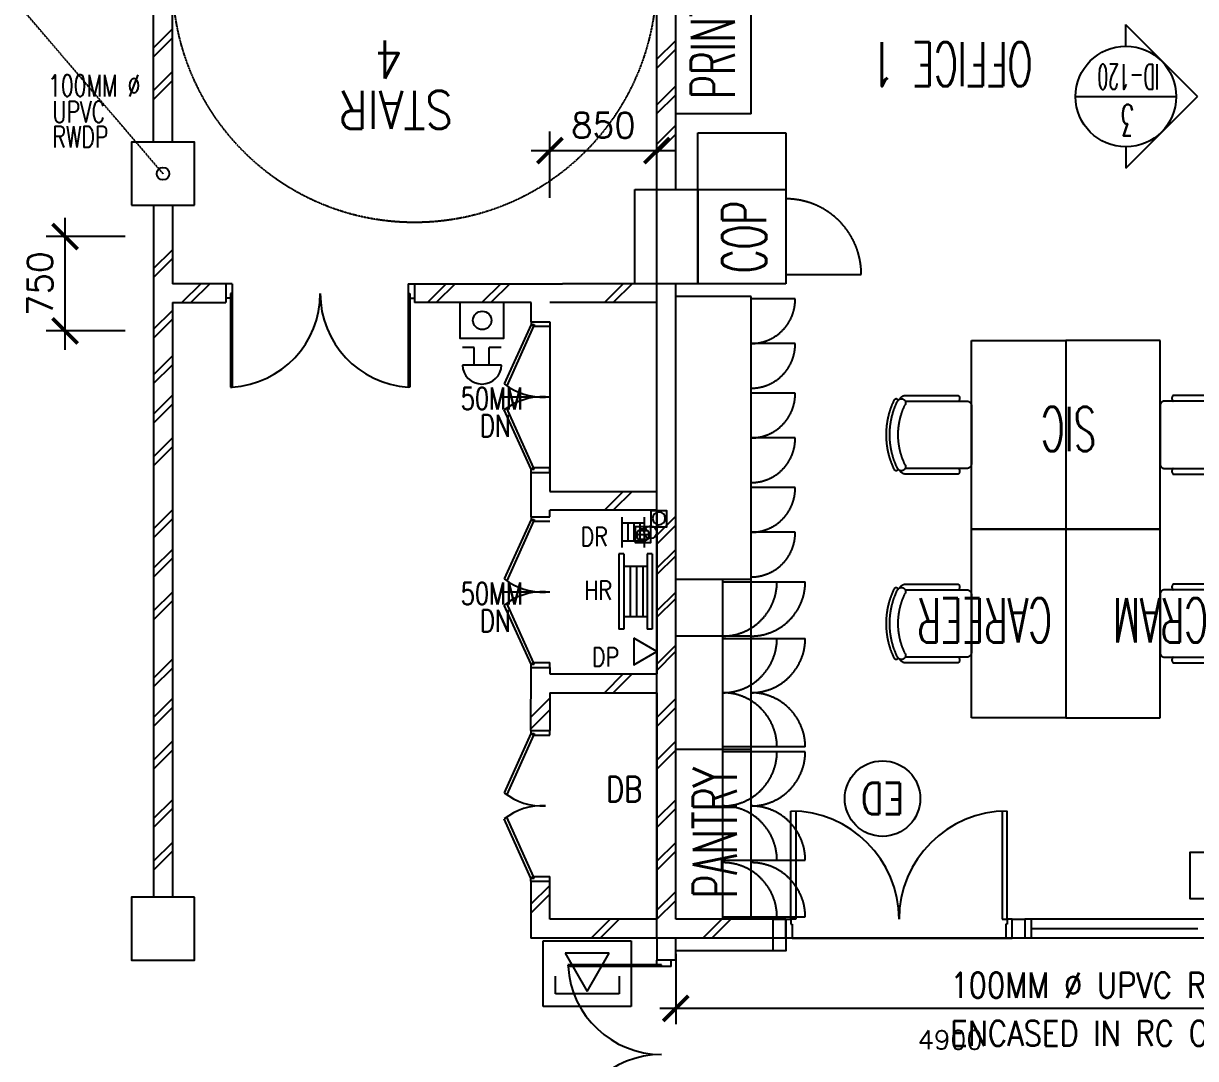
# Model space of a CAD drawing. Header units: feet. Extents: x 1463649 to 2957709, y -1501070 to -681589.
# Drawn here: x 1464108 to 1473424, y -783457 to -775230 of the extents above; entities that cross this region are included whole.
import ezdxf
from ezdxf.enums import TextEntityAlignment as Align

# ---------------------------------------------------------------- set-up
doc = ezdxf.new("R2010")
doc.units = ezdxf.units.FT
doc.header["$LTSCALE"] = 13
doc.header["$MEASUREMENT"] = 0
for name, pattern in [('DIVIDE', [1.25, 0.5, -0.25, 0, -0.25, 0, -0.25]), ('HIDDEN', [0.375, 0.25, -0.125]), ('HIDDEN1', [0.185, 0.12, -0.065])]:
    doc.linetypes.add(name, pattern=pattern)
doc.layers.get('0').update_dxf_attribs({"linetype": 'CONTINUOUS'})
for name, color, linetype in [('-FF', 240, 'CONTINUOUS'), ('-HR', 4, 'CONTINUOUS'), ('COL', 3, 'CONTINUOUS'), ('DIM', 7, 'CONTINUOUS'), ('DOOR', 5, 'CONTINUOUS'), ('DOOR-NO', 1, 'CONTINUOUS'), ('DR', 7, 'CONTINUOUS'), ('EX-BWL', 1, 'CONTINUOUS'), ('EX-COL', 4, 'CONTINUOUS'), ('EX-DR', 7, 'CONTINUOUS'), ('EX-WDW', 8, 'CONTINUOUS'), ('EXFIT', 7, 'CONTINUOUS'), ('EXFLOOR', 7, 'CONTINUOUS'), ('FIT', 5, 'CONTINUOUS'), ('FURN', 1, 'CONTINUOUS'), ('FURN-NSC', 9, 'HIDDEN'), ('H', 1, 'CONTINUOUS'), ('hatch', 7, 'CONTINUOUS'), ('PIPE', 5, 'DIVIDE'), ('RWDP', 145, 'CONTINUOUS'), ('SECT', 5, 'CONTINUOUS'), ('SPEC', 7, 'CONTINUOUS'), ('stair', 7, 'CONTINUOUS'), ('SYMBOL', 9, 'CONTINUOUS'), ('T25', 7, 'CONTINUOUS'), ('TEX', 2, 'CONTINUOUS'), ('TEXT RM', 3, 'CONTINUOUS'), ('TEXT2', 3, 'CONTINUOUS'), ('WALL', 2, 'CONTINUOUS')]:
    doc.layers.add(name, color=color, linetype=linetype)
doc.styles.add('R100', font='romans.shx', dxfattribs={"height": 150})
doc.styles.add('R25', font='ROMANS.shx', dxfattribs={"width": 0.6, "height": 250})
doc.styles.add('ROMANS', font='romans')
doc.styles.get("Standard").update_dxf_attribs({"font": 'ROMANS.SHX'})
doc.styles.add('TEXT', font='romans.shx', dxfattribs={"width": 0.6, "height": 600})
doc.dimstyles.new('SCALE100', dxfattribs={"dimtxt": 250, "dimasz": 200, "dimexe": 125, "dimexo": 125, "dimgap": 125, "dimtad": 1, "dimdec": 0, "dimzin": 0, "dimdsep": 46, "dimtxsty": 'R100', "dimblk1": 'ARCHTICK', "dimblk2": 'ARCHTICK', "dimsah": 1, "dimcen": 0, "dimdle": 125, "dimclrd": 256, "dimclre": 256, "dimclrt": 1, "dimadec": 0, "dimazin": 0, "dimtfac": 1, "dimtdec": 0, "dimtix": 1, "dimtofl": 0, "dimtmove": 2, "dimatfit": 3, "dimfxl": 1, "dimtolj": 1, "dimtzin": 0, "dimarcsym": 0})
doc.dimstyles.new('STANDARD$0', dxfattribs={"dimscale": 0, "dimtxt": 8, "dimasz": 6, "dimexe": 1, "dimexo": 1, "dimgap": 3, "dimtad": 1, "dimdec": 0, "dimlfac": -1, "dimrnd": 1, "dimzin": 0, "dimdsep": 46, "dimtxsty": 'Standard', "dimcen": 0, "dimclrd": 5, "dimclre": 250, "dimadec": 0, "dimazin": 0, "dimtfac": 1, "dimtdec": 4, "dimtofl": 0, "dimtmove": 0, "dimatfit": 3, "dimfxl": 1, "dimtolj": 1, "dimtzin": 0, "dimarcsym": 0})

# ---------------------------------------------------------------- blocks, each defined once
blk = doc.blocks.new('D1500-1')
at = {"layer": 'DR'}
for p, q in [((38, 77), (38, 821.1)), ((38, 821.1), (50, 820.4)), ((50, 0), (50, 820.4)), ((1462, 821.1), (1450, 820.4)), ((1450, 0), (1450, 820.4)), ((1462, 77), (1462, 821.1)), ((38, 115), (0, 115)), ((1462, 115), (1500, 115)), ((50, 0), (0, 0)), ((50, 77), (38, 77)), ((1450, 77), (1462, 77)), ((1450, 0), (1500, 0))]:
    blk.add_line(p, q, dxfattribs=at)
for centre, start, end in [((4.9, 76.7), 0.02384, 86.52892), ((1495.1, 76.7), 93.47108, 179.97616)]:
    blk.add_arc(centre, 745.1, start, end, dxfattribs=at)
blk = doc.blocks.new('_ARCHTICK')
at = {"color": 0, "linetype": 'ByBlock', "const_width": 0.15}
blk.add_lwpolyline([(-0.5, -0.5), (0.5, 0.5)], dxfattribs=at)
blk = doc.blocks.new('*D251')
at = {"layer": 'DIM', "color": 7, "lineweight": -2, "transparency": 16777216}
for p, q in [((1464439.6, -777824.1), (1464439.6, -776774.1)), ((1464917.2, -776924.1), (1464289.6, -776924.1)), ((1464917.2, -777674.1), (1464289.6, -777674.1))]:
    blk.add_line(p, q, dxfattribs=at)
at = {"layer": 'DIM', "color": 7, "lineweight": -2, "transparency": 16777216, "xscale": 200, "yscale": 200, "zscale": 200}
for p, rotation in [((1464439.6, -776924.1), 90), ((1464439.6, -777674.1), 270)]:
    blk.add_blockref('_ARCHTICK', p, dxfattribs=dict(at, rotation=rotation))
at = {"layer": 'DIM', "color": 7, "transparency": 16777216, "insert": (1464239.6, -777299.1), "char_height": 200, "attachment_point": 5, "rotation": 90, "style": 'ROMANS'}
blk.add_mtext('\\A1;750', dxfattribs=at)
blk = doc.blocks.new('100FT')
at = {"layer": 'PIPE', "linetype": 'Continuous'}
blk.add_circle((0, 0), 50, dxfattribs=at)
blk = doc.blocks.new('A$C7CE3714C')
at = {"layer": 'FIT'}
blk.add_lwpolyline([(0, 0), (126, 0), (126, 126), (0, 126)], close=True, dxfattribs=at)
at = {"layer": 'FIT', "xscale": -1}
blk.add_blockref('100FT', (63, 65.7), dxfattribs=at)
blk = doc.blocks.new('BREAK GLASS')
at = {"layer": '-FF'}
blk.add_lwpolyline([(-175, 281.1), (-175, 0), (175, 0), (175, 281.1)], close=True, dxfattribs=at)
blk.add_circle((2, 139.9), 73.3, dxfattribs=at)
blk = doc.blocks.new('ALARM BELL')
at = {"layer": '-FF'}
for p, q in [((-159.1, 139.6), (152.7, 139.6)), ((-59.8, 139.6), (-59.8, 0)), ((59.8, 139.6), (59.8, 0)), ((-156.3, 0), (-59.8, 0)), ((59.8, 0), (152.4, 0))]:
    blk.add_line(p, q, dxfattribs=at)
blk.add_arc((-3.2, 134.5), 156, 1.85513, 178.14487, dxfattribs=at)
blk = doc.blocks.new('FIREMAN INTERCOM')
at = {"layer": '-FF', "color": 3, "ltscale": 10}
for p, q in [((-350, 521.9), (350, 521.9)), ((-350, 0), (-350, 521.9)), ((350, 521.9), (350, 0)), ((350, 0), (-350, 0))]:
    blk.add_line(p, q, dxfattribs=at)
at = {"layer": '-FF', "ltscale": 10}
for p, q in [((-253.5, 281.1), (-253.5, 422.2)), ((-253.5, 422.2), (251.1, 422.2)), ((-1.2, 402), (-175.7, 99.7)), ((173.3, 99.7), (-1.2, 402)), ((251.1, 422.2), (251.1, 281.1)), ((-175.7, 99.7), (173.3, 99.7))]:
    blk.add_line(p, q, dxfattribs=at)
blk = doc.blocks.new('*D668')
at = {"color": 7, "linetype": 'Continuous', "lineweight": -2, "transparency": 16777216}
for p, q in [((1468293, -776615.4), (1468293, -776090.2)), ((1469142.2, -776640.4), (1469142.2, -776090.2)), ((1468143, -776240.2), (1469292.2, -776240.2))]:
    blk.add_line(p, q, dxfattribs=at)
at = {"color": 7, "linetype": 'Continuous', "lineweight": -2, "transparency": 16777216, "xscale": 200, "yscale": 200, "zscale": 200, "rotation": 180}
blk.add_blockref('_ARCHTICK', (1468293, -776240.2), dxfattribs=at)
at = {"color": 7, "linetype": 'Continuous', "lineweight": -2, "transparency": 16777216, "xscale": 200, "yscale": 200, "zscale": 200}
blk.add_blockref('_ARCHTICK', (1469142.2, -776240.2), dxfattribs=at)
at = {"color": 7, "linetype": 'Continuous', "transparency": 16777216, "insert": (1468717.6, -776040.2), "char_height": 200, "attachment_point": 5, "style": 'ROMANS'}
blk.add_mtext('\\A1;850', dxfattribs=at)
blk = doc.blocks.new('chair06')
at = {"layer": 'FURN-NSC', "ltscale": 500}
for p, q in [((-66.1, 293.3), (-489, 293.3)), ((1.3, 248.7), (-489, 248.7)), ((37, -251.1), (37, 213)), ((-489, -286.8), (1.3, -286.8)), ((-489, -331.4), (-66.1, -331.4))]:
    blk.add_line(p, q, dxfattribs=at)
for centre, radius, start, end in [((-489, 248.7), 44.6, 90, 158.06086), ((-88.4, 271), 31.6, 315, 45), ((-6.2, -19), 632.1, 153.74941, 206.25059), ((-6.2, -19), 605.4, 153.74941, 206.25059), ((-561.1, 254.6), 13.4, 333.74941, 153.74941), ((-519.1, 233.9), 33.5, 333.74941, 153.74941), ((-6.2, -19), 538.4, 153.74941, 206.25059), ((1.3, 213), 35.7, 0, 90), ((-519.1, -272), 33.5, 206.25059, 26.25059), ((1.3, -251.1), 35.7, 270, 0), ((-561.1, -292.7), 13.4, 206.25059, 26.25059), ((-489, -286.8), 44.6, 201.93914, 270), ((-88.4, -309.1), 31.6, 315, 45)]:
    blk.add_arc(centre, radius, start, end, dxfattribs=at)
blk = doc.blocks.new('*D710')
at = {"layer": 'DIM', "linetype": 'Continuous', "lineweight": -2, "transparency": 16777216}
for p, q in [((1469292.2, -782624.1), (1469292.2, -783182.6)), ((1474192.2, -782624.1), (1474192.2, -783182.6)), ((1474317.2, -783057.6), (1469167.2, -783057.6))]:
    blk.add_line(p, q, dxfattribs=at)
at = {"layer": 'DIM', "linetype": 'Continuous', "lineweight": -2, "transparency": 16777216, "xscale": 200, "yscale": 200, "zscale": 200, "rotation": 180}
blk.add_blockref('_ARCHTICK', (1469292.2, -783057.6), dxfattribs=at)
at = {"layer": 'DIM', "linetype": 'Continuous', "lineweight": -2, "transparency": 16777216, "xscale": 200, "yscale": 200, "zscale": 200}
blk.add_blockref('_ARCHTICK', (1474192.2, -783057.6), dxfattribs=at)
at = {"layer": 'DIM', "color": 1, "linetype": 'Continuous', "transparency": 16777216, "insert": (1471474.3, -783307.6), "char_height": 150, "attachment_point": 5, "style": 'R100'}
blk.add_mtext('\\A1;4900', dxfattribs=at)

msp = doc.modelspace()

# ---------------------------------------------------------------- linework, layer by layer
at = {"layer": '-HR', "color": 0}
for p, q in [((1468864.2, -779153.8), (1468864.2, -779393.8)), ((1469042.2, -779153.8), (1469042.2, -779393.8)), ((1469042.2, -779201.8), (1468864.2, -779201.8)), ((1468912.2, -779201.8), (1468912.2, -779345.8)), ((1468960.2, -779201.8), (1468960.2, -779345.8)), ((1469008.2, -779201.8), (1469008.2, -779345.8)), ((1469042.2, -779345.8), (1468864.2, -779345.8)), ((1468880.4, -779444.7), (1468840.4, -779444.7)), ((1468840.4, -779444.7), (1468840.4, -780044.7)), ((1468880.4, -779444.7), (1468880.4, -780044.7)), ((1469065.8, -779444.7), (1469065.8, -780044.7)), ((1469105.8, -779444.7), (1469065.8, -779444.7)), ((1469105.8, -779444.7), (1469105.8, -780044.7)), ((1469065.8, -779544.7), (1468880.4, -779544.7)), ((1468930.4, -779544.7), (1468930.4, -779944.7)), ((1468980.4, -779544.7), (1468980.4, -779944.7)), ((1469030.4, -779544.7), (1469030.4, -779944.7)), ((1469065.8, -779944.7), (1468880.4, -779944.7)), ((1468880.4, -780044.7), (1468840.4, -780044.7)), ((1469105.8, -780044.7), (1469065.8, -780044.7))]:
    msp.add_line(p, q, dxfattribs=at)
msp.add_lwpolyline([(1468959.7, -780115.4), (1468959.7, -780327.1), (1469143.1, -780221.2)], close=True, dxfattribs=at)
at = {"layer": '-HR', "color": 0, "linetype": 'Continuous'}
msp.add_circle((1469092.2, -779273.6), 50, dxfattribs=at)
at = {"color": 0}
for p, q in [((1470167.2, -782499.1), (1470167.2, -782599.1)), ((1470167.2, -782599.1), (1469292.2, -782599.1))]:
    msp.add_line(p, q, dxfattribs=at)
at = {"color": 0, "linetype": 'Continuous'}
msp.add_lwpolyline([(1495292.2, -782499.1), (1469142.2, -782499.1), (1469142.2, -766649.1), (1495292.2, -766649.1)], close=True, dxfattribs=at)
at = {"layer": 'COL', "color": 0}
msp.add_line((1464967.2, -776674.1), (1465467.2, -776674.1), dxfattribs=at)
msp.add_lwpolyline([(1465467.2, -776674.1), (1465467.2, -776174.1), (1464967.2, -776174.1), (1464967.2, -776674.1)], dxfattribs=at)
for points in [[(1468967.2, -776549.1), (1469467.2, -776549.1), (1469467.2, -777299.1), (1468967.2, -777299.1)], [(1468967.2, -776549.1), (1469467.2, -776549.1), (1469467.2, -777299.1), (1468967.2, -777299.1)], [(1465467.2, -782174.1), (1464967.2, -782174.1), (1464967.2, -782674.1), (1465467.2, -782674.1)]]:
    msp.add_lwpolyline(points, close=True, dxfattribs=at)
at = {"layer": 'DOOR', "color": 0}
for p, q in [((1468142.6, -777623.1), (1467929.3, -778094.1)), ((1468163.4, -777637), (1467949.5, -778109)), ((1468142.6, -777598.1), (1468142.6, -777623.1)), ((1468142.6, -777623.1), (1468167.6, -777623.1)), ((1468163.4, -777637), (1468142.6, -777623.1)), ((1468167.6, -777623.1), (1468167.6, -777636.1)), ((1468167.6, -777636.1), (1468292.6, -777636.1)), ((1468142.6, -778773.1), (1467929.3, -778302.1)), ((1468163.4, -778759.3), (1467949.5, -778287.2)), ((1468163.4, -778759.3), (1468142.6, -778773.1)), ((1468142.6, -778773.1), (1468167.6, -778773.1)), ((1468142.6, -778798.1), (1468142.6, -778773.1)), ((1468167.6, -778773.1), (1468167.6, -778760.1)), ((1468167.6, -778760.1), (1468292.6, -778760.1)), ((1468292.6, -778798.1), (1468292.6, -778760.1)), ((1468142.6, -779148), (1468142.6, -779173)), ((1468142.6, -779173), (1467929.3, -779644)), ((1468163.4, -779186.8), (1467949.5, -779658.9)), ((1468142.6, -779173), (1468167.6, -779173)), ((1468163.4, -779186.8), (1468142.6, -779173)), ((1468167.6, -779173), (1468167.6, -779186)), ((1468167.6, -779186), (1468292.6, -779186)), ((1468142.6, -780323), (1467929.3, -779852)), ((1468163.4, -780309.2), (1467949.5, -779837.1)), ((1468163.4, -780309.2), (1468142.6, -780323)), ((1468142.6, -780323), (1468167.6, -780323)), ((1468142.6, -780348), (1468142.6, -780323)), ((1468167.6, -780323), (1468167.6, -780310)), ((1468167.6, -780310), (1468292.6, -780310)), ((1468292.6, -780348), (1468292.6, -780310)), ((1468142.2, -780873), (1467928.9, -781344)), ((1468163, -780886.8), (1467949, -781358.9)), ((1468142.2, -780848), (1468142.2, -780873)), ((1468142.2, -780873), (1468167.2, -780873)), ((1468163, -780886.8), (1468142.2, -780873)), ((1468167.2, -780873), (1468167.2, -780886)), ((1468167.2, -780886), (1468292.2, -780886)), ((1468292.2, -780886), (1468292.2, -780850.2)), ((1468142.2, -782023), (1467928.9, -781552)), ((1468163, -782009.2), (1467949, -781537.1)), ((1468163, -782009.2), (1468142.2, -782023)), ((1468142.2, -782023), (1468167.2, -782023)), ((1468142.2, -782048), (1468142.2, -782023)), ((1468167.2, -782023), (1468167.2, -782010)), ((1468167.2, -782010), (1468292.2, -782010)), ((1468292.2, -782048), (1468292.2, -782010))]:
    msp.add_line(p, q, dxfattribs=at)
for centre, radius, start, end in [((1468236.3, -777700.7), 499, 232.03455, 272.4491), ((1468236.3, -778695.5), 499, 87.5509, 127.96545), ((1468236.3, -779250.6), 499, 232.03455, 272.4491), ((1468236.3, -780245.4), 499, 87.5509, 127.96545), ((1468235.9, -780950.6), 499, 232.03455, 272.4491), ((1468227.6, -781929.8), 481.6, 86.48255, 128.33288)]:
    msp.add_arc(centre, radius, start, end, dxfattribs=at)
at = {"layer": 'DOOR-NO', "color": 0, "linetype": 'Continuous'}
msp.add_circle((1470936.2, -781390.5), 300, dxfattribs=at)
at = {"layer": 'DR', "color": 0}
for p, q in [((1468292.6, -778199.2), (1467908.2, -778199.2)), ((1468292.6, -779749.1), (1467908.2, -779749.1))]:
    msp.add_line(p, q, dxfattribs=at)
at = {"layer": 'EX-BWL', "color": 0}
for p, q in [((1469292.2, -776549.1), (1469292.2, -766799.1)), ((1469142.2, -776549.1), (1469142.2, -769799.1)), ((1465717.2, -777299.2), (1465292.2, -777299.2)), ((1465717.2, -777299.2), (1465717.2, -777449.2)), ((1467217.2, -777299.2), (1468392.2, -777299.2)), ((1467217.2, -777299.2), (1467217.2, -777449.2)), ((1469142.2, -777299.2), (1468392.2, -777299.2)), ((1469142.2, -777299.2), (1469142.2, -777299.1)), ((1469292.2, -782349.1), (1469292.2, -777299.1)), ((1465292.2, -777449.2), (1465717.2, -777449.2)), ((1468142.6, -777449.2), (1467217.2, -777449.2)), ((1468142.6, -777600.3), (1468142.6, -777449.2)), ((1469142.2, -777449.2), (1468293, -777449.2)), ((1469142.6, -778949.2), (1469142.2, -777449.2)), ((1469142.2, -777474.2), (1469142.2, -777449.2)), ((1468142.6, -777600.3), (1468292.3, -777600.3)), ((1468292.3, -777600.3), (1468292.3, -778949.2)), ((1468142.6, -779150.2), (1468142.6, -778798.1)), ((1468142.6, -778798.1), (1468293, -778798.1)), ((1468293, -778798.1), (1468293, -778949.2)), ((1468143, -778961.7), (1468143, -778961.7)), ((1468292.3, -778949.2), (1469142.6, -778949.2)), ((1468142.6, -779150.2), (1468292.6, -779150.2)), ((1469142.2, -779099.1), (1468292.6, -779099.1)), ((1468292.6, -779150.2), (1468292.6, -779099.2)), ((1468967.2, -779099.1), (1468542.2, -779099.1)), ((1469142.2, -779099.1), (1469142.2, -780399.1)), ((1468142.2, -780850.2), (1468142.6, -780348)), ((1468142.6, -780348), (1468292.6, -780348)), ((1468142.6, -780361.6), (1468142.6, -780361.6)), ((1468292.6, -780348), (1468292.6, -780399.1)), ((1468292.6, -780399.1), (1469142.2, -780399.1)), ((1468292.2, -780549.1), (1469142.2, -780549.1)), ((1468292.2, -780549.1), (1468292.2, -780850.2)), ((1469142.2, -780549.1), (1469142.2, -781599.1)), ((1468142.2, -780850.2), (1468292.2, -780850.2)), ((1469142.2, -781599.1), (1469142.2, -782349.1)), ((1468142.2, -782048), (1468142.2, -782499.1)), ((1468142.2, -782048), (1468292.2, -782048)), ((1468292.2, -782349.1), (1468292.2, -782048)), ((1468142.2, -782209.1), (1468142.2, -782499.1)), ((1469142.2, -782349.1), (1468292.2, -782349.1)), ((1470167.2, -782349.1), (1469292.2, -782349.1)), ((1469142.2, -782499.1), (1468142.2, -782499.1)), ((1469142.2, -782499.1), (1469142.2, -782674.1)), ((1470167.2, -782499.1), (1469292.2, -782499.1)), ((1469292.2, -782674.1), (1469292.2, -782499.1)), ((1469292.2, -782674.1), (1469142.2, -782674.1))]:
    msp.add_line(p, q, dxfattribs=at)
msp.add_lwpolyline([(1472067.2, -782499.1), (1471967.2, -782499.1), (1471967.2, -782349.1), (1472067.2, -782349.1)], close=True, dxfattribs=at)
at = {"layer": 'EX-COL', "color": 0}
msp.add_lwpolyline([(1468967.2, -776549.1), (1469467.2, -776549.1), (1469467.2, -777299.1), (1468967.2, -777299.1)], close=True, dxfattribs=at)
msp.add_lwpolyline([(1468967.2, -776549.1), (1469467.2, -776549.1), (1469467.2, -777299.1), (1468967.2, -777299.1)], close=True, dxfattribs=at)
at = {"layer": 'EX-DR', "color": 0}
for p, q in [((1465767.2, -777299.2), (1465717.2, -777299.2)), ((1465767.2, -777376.2), (1465755.2, -777376.2)), ((1465755.2, -777376.2), (1465755.2, -778120.3)), ((1465767.2, -777299.2), (1465767.2, -778119.7)), ((1467167.2, -777299.2), (1467167.2, -778119.7)), ((1467167.2, -777299.2), (1467217.2, -777299.2)), ((1467167.2, -777376.2), (1467179.2, -777376.2)), ((1467179.2, -777376.2), (1467179.2, -778120.3)), ((1465755.2, -777414.2), (1465717.2, -777414.2)), ((1467179.2, -777414.2), (1467217.2, -777414.2)), ((1468142.6, -777623.1), (1467929.3, -778094.1)), ((1468163.4, -777637), (1467949.5, -778109)), ((1468142.6, -777598.1), (1468142.6, -777623.1)), ((1468142.6, -777623.1), (1468167.6, -777623.1)), ((1468163.4, -777637), (1468142.6, -777623.1)), ((1468167.6, -777623.1), (1468167.6, -777636.1)), ((1468167.6, -777636.1), (1468292.6, -777636.1)), ((1465755.2, -778120.3), (1465767.2, -778119.7)), ((1467179.2, -778120.3), (1467167.2, -778119.7)), ((1468142.6, -778773.1), (1467929.3, -778302.1)), ((1468163.4, -778759.3), (1467949.5, -778287.2)), ((1468163.4, -778759.3), (1468142.6, -778773.1)), ((1468142.6, -778773.1), (1468167.6, -778773.1)), ((1468142.6, -778798.1), (1468142.6, -778773.1)), ((1468167.6, -778773.1), (1468167.6, -778760.1)), ((1468167.6, -778760.1), (1468292.6, -778760.1)), ((1468292.6, -778798.1), (1468292.6, -778760.1)), ((1468142.6, -779148), (1468142.6, -779173)), ((1468142.6, -779173), (1467929.3, -779644)), ((1468163.4, -779186.8), (1467949.5, -779658.9)), ((1468142.6, -779173), (1468167.6, -779173)), ((1468163.4, -779186.8), (1468142.6, -779173)), ((1468167.6, -779173), (1468167.6, -779186)), ((1468167.6, -779186), (1468292.6, -779186)), ((1468142.6, -780323), (1467929.3, -779852)), ((1468163.4, -780309.2), (1467949.5, -779837.1)), ((1468163.4, -780309.2), (1468142.6, -780323)), ((1468142.6, -780323), (1468167.6, -780323)), ((1468142.6, -780348), (1468142.6, -780323)), ((1468167.6, -780323), (1468167.6, -780310)), ((1468167.6, -780310), (1468292.6, -780310)), ((1468292.6, -780348), (1468292.6, -780310)), ((1468142.2, -780873), (1467928.9, -781344)), ((1468163, -780886.8), (1467949, -781358.9)), ((1468142.2, -780848), (1468142.2, -780873)), ((1468142.2, -780873), (1468167.2, -780873)), ((1468163, -780886.8), (1468142.2, -780873)), ((1468167.2, -780873), (1468167.2, -780886)), ((1468167.2, -780886), (1468292.2, -780886)), ((1468292.2, -780886), (1468292.2, -780850.2)), ((1468142.2, -782023), (1467928.9, -781552)), ((1468163, -782009.2), (1467949, -781537.1)), ((1470207.2, -782349.1), (1470207.2, -781489.1)), ((1470247.2, -781490), (1470247.2, -782349.1)), ((1471887.2, -781490), (1471887.2, -782349.1)), ((1471927.2, -782349.1), (1471927.2, -781489.1)), ((1468163, -782009.2), (1468142.2, -782023)), ((1468142.2, -782023), (1468167.2, -782023)), ((1468142.2, -782048), (1468142.2, -782023)), ((1468167.2, -782023), (1468167.2, -782010)), ((1468167.2, -782010), (1468292.2, -782010)), ((1468292.2, -782048), (1468292.2, -782010)), ((1470167.2, -782499.1), (1470167.2, -782349.1)), ((1470167.2, -782349.1), (1470207.2, -782349.1)), ((1470247.2, -782349.1), (1470207.2, -782349.1)), ((1470207.2, -782349.1), (1470207.2, -782389.1)), ((1470207.2, -782389.1), (1470217.2, -782389.1)), ((1470217.2, -782389.1), (1470217.2, -782499.1)), ((1471887.2, -782349.1), (1471927.2, -782349.1)), ((1471917.2, -782389.1), (1471917.2, -782499.1)), ((1471927.2, -782389.1), (1471917.2, -782389.1)), ((1471927.2, -782349.1), (1471927.2, -782389.1)), ((1471967.2, -782349.1), (1471927.2, -782349.1)), ((1471967.2, -782499.1), (1471967.2, -782349.1)), ((1470217.2, -782499.1), (1470167.2, -782499.1)), ((1471917.2, -782499.1), (1471967.2, -782499.1)), ((1469142.2, -782712.1), (1469142.2, -782674.1)), ((1469257.2, -782724.1), (1469257.2, -782674.1)), ((1468436.1, -782712.1), (1468436.7, -782724.1)), ((1469180.2, -782712.1), (1468436.1, -782712.1)), ((1469257.2, -782724.1), (1468436.7, -782724.1)), ((1469180.2, -782724.1), (1469180.2, -782712.1))]:
    msp.add_line(p, q, dxfattribs=at)
for centre, radius, start, end in [((1465722.1, -777375.9), 745.1, 273.47108, 359.97616), ((1467212.3, -777375.9), 745.1, 180.02384, 266.52892), ((1468236.3, -777700.7), 499, 232.03455, 272.4491), ((1468236.3, -778695.5), 499, 87.5509, 127.96545), ((1468236.3, -779250.6), 499, 232.03455, 272.4491), ((1468236.3, -780245.4), 499, 87.5509, 127.96545), ((1468235.9, -780950.6), 499, 232.03455, 272.4491), ((1468227.6, -781929.8), 481.6, 86.48255, 128.33288), ((1470207.2, -782349.1), 860, 0.00007, 90), ((1471927.2, -782349.1), 860, 90, 180), ((1469180.5, -782679), 745.1, 183.47108, 269.97616), ((1469180.5, -784169.2), 745.1, 90.02384, 176.52892)]:
    msp.add_arc(centre, radius, start, end, dxfattribs=at)
at = {"layer": 'EX-WDW', "color": 0}
for p, q in [((1474967.2, -782349.1), (1472067.2, -782349.1)), ((1472117.2, -782349.1), (1472117.2, -782499.1)), ((1474967.2, -782499.1), (1472067.2, -782499.1)), ((1472117.2, -782424.1), (1473442.2, -782424.1))]:
    msp.add_line(p, q, dxfattribs=at)
at = {"layer": 'EXFIT', "color": 0, "linetype": 'Continuous'}
for p, q in [((1468982.8, -779292.7), (1469082.7, -779292.7)), ((1468995.6, -779328.9), (1469069.8, -779328.9)), ((1468998.7, -779258.7), (1469066.7, -779258.7))]:
    msp.add_line(p, q, dxfattribs=at)
at = {"layer": 'EXFLOOR', "color": 0}
msp.add_line((1470217.2, -782499.1), (1471917.2, -782499.1), dxfattribs=at)
at = {"layer": 'EXFLOOR', "color": 0, "linetype": 'HIDDEN'}
msp.add_arc((1467216.2, -774884.1), 1925, 180, 0, dxfattribs=at)
at = {"layer": 'FURN', "color": 0, "linetype": 'Continuous'}
for p, q in [((1469892.2, -775949.1), (1469892.2, -766949.1)), ((1469892.2, -775949.1), (1469292.2, -775949.1)), ((1469892.2, -777399.1), (1469292.2, -777399.1)), ((1469892.2, -782349.1), (1469892.2, -777399.1)), ((1469892.2, -779649.1), (1469292.2, -779649.1)), ((1469892.2, -780099.1), (1469292.2, -780099.1)), ((1469892.2, -780999.1), (1469292.2, -780999.1))]:
    msp.add_line(p, q, dxfattribs=at)
at = {"layer": 'FURN', "color": 0, "linetype": 'HIDDEN1', "ltscale": 500}
for points in [[(1469892.2, -777774.1, 0.417183), (1470242.1, -777419.1), (1469892.2, -777419.1)], [(1469892.2, -778129.1, 0.417183), (1470242.1, -777774.1), (1469892.2, -777774.1)], [(1469892.2, -778524.1, 0.417183), (1470242.1, -778169.1), (1469892.2, -778169.1)], [(1469892.2, -778879.1, 0.417183), (1470242.1, -778524.1), (1469892.2, -778524.1)], [(1469892.2, -779274.1, 0.417183), (1470242.1, -778919.1), (1469892.2, -778919.1)], [(1469892.2, -779629.1, 0.417183), (1470242.1, -779274.1), (1469892.2, -779274.1)], [(1469667.2, -779669.1), (1470097.2, -779669.1, -0.412284), (1469667.2, -780099.1)], [(1469892.2, -779669.1), (1470322.2, -779669.1, -0.412284), (1469892.2, -780099.1)], [(1469667.2, -780119.1), (1470097.2, -780119.1, -0.412284), (1469667.2, -780549.1, -0.412284), (1470097.2, -780979.1), (1469667.2, -780979.1)], [(1469892.2, -780119.1), (1470322.2, -780119.1, -0.412284), (1469892.2, -780549.1, -0.412284), (1470322.2, -780979.1), (1469892.2, -780979.1)], [(1469667.2, -781879.1), (1470097.2, -781879.1, 0.412284), (1469667.2, -781449.1, 0.412284), (1470097.2, -781019.1), (1469667.2, -781019.1)], [(1469892.2, -781879.1), (1470322.2, -781879.1, 0.412284), (1469892.2, -781449.1, 0.412284), (1470322.2, -781019.1), (1469892.2, -781019.1)], [(1469667.2, -782329.1), (1470097.2, -782329.1, 0.412284), (1469667.2, -781899.1)], [(1469892.2, -782329.1), (1470322.2, -782329.1, 0.412284), (1469892.2, -781899.1)]]:
    msp.add_lwpolyline(points, format="xyb", dxfattribs=at)
at = {"layer": 'FURN', "color": 0, "linetype": 'Continuous'}
msp.add_lwpolyline([(1469667.2, -782349.1), (1469667.2, -779649.1)], dxfattribs=at)
at = {"layer": 'FURN-NSC', "color": 0, "ltscale": 500}
msp.add_lwpolyline([(1469467.2, -776549.1), (1469467.2, -776099.1), (1470167.2, -776099.1), (1470167.2, -776549.1)], dxfattribs=at)
for points in [[(1469467.2, -777299.1), (1469467.2, -776549.1), (1470167.2, -776549.1), (1470167.2, -777299.1)], [(1472392.2, -777749.1), (1472392.2, -779249.1), (1471642.2, -779249.1), (1471642.2, -777749.1)], [(1472392.2, -777749.1), (1472392.2, -779249.1), (1473142.2, -779249.1), (1473142.2, -777749.1)], [(1472392.2, -779249.1), (1472392.2, -780749.1), (1471642.2, -780749.1), (1471642.2, -779249.1)], [(1472392.2, -779249.1), (1472392.2, -780749.1), (1473142.2, -780749.1), (1473142.2, -779249.1)]]:
    msp.add_lwpolyline(points, close=True, dxfattribs=at)
msp.add_lwpolyline([(1470167.2, -777224.1), (1470767.2, -777224.1, 0.414214), (1470167.2, -776624.1, 1)], format="xyb", dxfattribs=at)
at = {"layer": 'H', "color": 0}
for p, q in [((1465142.2, -775424), (1465292.2, -775274)), ((1465142.2, -775494.7), (1465292.2, -775344.7)), ((1469142.2, -775515.1), (1469292.2, -775365.1)), ((1469142.2, -775585.8), (1469292.2, -775435.8)), ((1465142.2, -775762.9), (1465292.2, -775612.9)), ((1465142.2, -775833.6), (1465292.2, -775683.6)), ((1469142.2, -775876), (1469292.2, -775726)), ((1469142.2, -775946.7), (1469292.2, -775796.7)), ((1469142.2, -776189.4), (1469292.2, -776039.4)), ((1469142.2, -776260.1), (1469292.2, -776110.1)), ((1465142.2, -777178.3), (1465292.2, -777028.3)), ((1465142.2, -777249), (1465292.2, -777099)), ((1465518.2, -777299.2), (1465368.2, -777449.2)), ((1465588.9, -777299.2), (1465438.9, -777449.2)), ((1467468.4, -777299.2), (1467318.4, -777449.2)), ((1467539.1, -777299.2), (1467389.1, -777449.2)), ((1467902.6, -777299.2), (1467752.6, -777449.2)), ((1467973.3, -777299.2), (1467823.3, -777449.2)), ((1468875.3, -777299.2), (1468725.3, -777449.2)), ((1468946, -777299.2), (1468796, -777449.2)), ((1465142.2, -777660.9), (1465292.2, -777510.9)), ((1465142.2, -777731.6), (1465292.2, -777581.6)), ((1465142.2, -778021.8), (1465292.2, -777871.8)), ((1465142.2, -778092.5), (1465292.2, -777942.5)), ((1465142.2, -778335.2), (1465292.2, -778185.2)), ((1465142.2, -778405.9), (1465292.2, -778255.9)), ((1465142.2, -778674.2), (1465292.2, -778524.2)), ((1465142.2, -778744.9), (1465292.2, -778594.9)), ((1468875.7, -778949.2), (1468725.7, -779099.2)), ((1468946.4, -778949.2), (1468796.4, -779099.2)), ((1465142.2, -779246.9), (1465292.2, -779096.9)), ((1469142.2, -779296.8), (1469292.2, -779146.8)), ((1465142.2, -779317.6), (1465292.2, -779167.6)), ((1469142.2, -779367.5), (1469292.2, -779217.5)), ((1465142.2, -779560.3), (1465292.2, -779410.3)), ((1469142.2, -779560.3), (1469292.2, -779410.3)), ((1465142.2, -779631), (1465292.2, -779481)), ((1469142.2, -779610.2), (1469292.2, -779460.2)), ((1465142.2, -779899.3), (1465292.2, -779749.3)), ((1469142.2, -779899.3), (1469292.2, -779749.3)), ((1469142.2, -779949.2), (1469292.2, -779799.2)), ((1465142.2, -779970), (1465292.2, -779820)), ((1469142.2, -780321.9), (1469292.2, -780171.9)), ((1469141.7, -780372.3), (1469291.7, -780222.3)), ((1465142.2, -780432.4), (1465292.2, -780282.4)), ((1465142.2, -780503.1), (1465292.2, -780353.1)), ((1468875.3, -780399.1), (1468725.3, -780549.1)), ((1468946, -780399.1), (1468796, -780549.1)), ((1465142.2, -780745.9), (1465292.2, -780595.9)), ((1468142.2, -780742.2), (1468292.2, -780592.2)), ((1469142.2, -780745.9), (1469292.2, -780595.9)), ((1465142.2, -780816.6), (1465292.2, -780666.6)), ((1468142.2, -780835.3), (1468292.2, -780685.3)), ((1469142.2, -780816.6), (1469292.2, -780666.6)), ((1465142.2, -781084.8), (1465292.2, -780934.8)), ((1465142.2, -781155.5), (1465292.2, -781005.5)), ((1469142.2, -781084.8), (1469292.2, -780934.8)), ((1469142.2, -781155.5), (1469292.2, -781005.5)), ((1465142.2, -781549.4), (1465292.2, -781399.4)), ((1465142.2, -781620.1), (1465292.2, -781470.1)), ((1469142.2, -781549.4), (1469292.2, -781399.4)), ((1469142.2, -781620.1), (1469292.2, -781470.1)), ((1465142.2, -781888.4), (1465292.2, -781738.4)), ((1469142.2, -781888.4), (1469292.2, -781738.4)), ((1465142.2, -781959.1), (1465292.2, -781809.1)), ((1469142.2, -781959.1), (1469292.2, -781809.1)), ((1468142.2, -782230.5), (1468292.2, -782080.5)), ((1469142.2, -782278.4), (1469292.2, -782128.4)), ((1468142.2, -782301.3), (1468292.2, -782151.3)), ((1469142.2, -782349.1), (1469292.2, -782199.1)), ((1468771.5, -782349.1), (1468621.5, -782499.1)), ((1468842.2, -782349.1), (1468692.2, -782499.1)), ((1469659, -782349.1), (1469509, -782499.1)), ((1469729.7, -782349.1), (1469579.7, -782499.1))]:
    msp.add_line(p, q, dxfattribs=at)
at = {"layer": 'hatch', "color": 0}
for p, q in [((1469142.2, -775515.1), (1469292.2, -775365.1)), ((1469142.2, -775585.8), (1469292.2, -775435.8)), ((1469142.2, -775876), (1469292.2, -775726)), ((1469142.2, -775946.7), (1469292.2, -775796.7)), ((1465588.9, -777299.2), (1465438.9, -777449.2)), ((1467468.4, -777299.2), (1467318.4, -777449.2)), ((1467539.1, -777299.2), (1467389.1, -777449.2)), ((1467902.6, -777299.2), (1467752.6, -777449.2)), ((1467973.3, -777299.2), (1467823.3, -777449.2)), ((1468875.3, -777299.2), (1468725.3, -777449.2)), ((1468946, -777299.2), (1468796, -777449.2)), ((1468875.7, -778949.2), (1468725.7, -779099.2)), ((1468946.4, -778949.2), (1468796.4, -779099.2)), ((1469142.2, -779296.8), (1469292.2, -779146.8)), ((1469142.2, -779367.5), (1469292.2, -779217.5)), ((1469142.2, -779560.3), (1469292.2, -779410.3)), ((1469142.2, -779610.2), (1469292.2, -779460.2)), ((1469142.2, -779899.3), (1469292.2, -779749.3)), ((1469142.2, -779949.2), (1469292.2, -779799.2)), ((1469142.2, -780321.9), (1469292.2, -780171.9)), ((1469141.7, -780372.3), (1469291.7, -780222.3)), ((1468875.3, -780399.1), (1468725.3, -780549.1)), ((1468946, -780399.1), (1468796, -780549.1)), ((1468142.2, -780742.2), (1468292.2, -780592.2)), ((1469142.2, -780745.9), (1469292.2, -780595.9)), ((1468142.2, -780835.3), (1468292.2, -780685.3)), ((1469142.2, -780816.6), (1469292.2, -780666.6)), ((1469142.2, -781084.8), (1469292.2, -780934.8)), ((1469142.2, -781155.5), (1469292.2, -781005.5)), ((1469142.2, -781549.4), (1469292.2, -781399.4)), ((1469142.2, -781620.1), (1469292.2, -781470.1)), ((1469142.2, -781888.4), (1469292.2, -781738.4)), ((1469142.2, -781959.1), (1469292.2, -781809.1)), ((1468142.2, -782230.5), (1468292.2, -782080.5)), ((1469142.2, -782278.4), (1469292.2, -782128.4)), ((1468142.2, -782301.3), (1468292.2, -782151.3)), ((1469142.2, -782349.1), (1469292.2, -782199.1)), ((1468771.5, -782349.1), (1468621.5, -782499.1)), ((1468842.2, -782349.1), (1468692.2, -782499.1)), ((1469659, -782349.1), (1469509, -782499.1)), ((1469729.7, -782349.1), (1469579.7, -782499.1))]:
    msp.add_line(p, q, dxfattribs=at)
at = {"layer": 'RWDP', "color": 0, "linetype": 'HIDDEN'}
msp.add_line((1464117.4, -775138.6), (1465217.2, -776424.1), dxfattribs=at)
at = {"layer": 'RWDP', "color": 0, "linetype": 'Continuous'}
msp.add_circle((1465217.2, -776424.1), 50, dxfattribs=at)
at = {"layer": 'SECT', "color": 0, "ltscale": 10}
for p, q in [((1472868.3, -775238.3), (1473440.7, -775810.6)), ((1472868.3, -775238.3), (1472868.3, -775408.6)), ((1472470.3, -775811.3), (1473270.3, -775811.3)), ((1472870.3, -776381), (1473440.7, -775810.6)), ((1472870.3, -776211.3), (1472870.3, -776381))]:
    msp.add_line(p, q, dxfattribs=at)
msp.add_circle((1472870.3, -775811.3), 400, dxfattribs=at)
at = {"layer": 'stair', "color": 0, "linetype": 'HIDDEN'}
msp.add_arc((1467216.2, -774884.1), 1925, 180, 0, dxfattribs=at)
at = {"layer": 'SYMBOL', "color": 0}
msp.add_lwpolyline([(1474075.8, -781815.3), (1474075.8, -782187.6), (1473381.9, -782187.6), (1473381.9, -781815.3)], close=True, dxfattribs=at)
at = {"layer": 'WALL', "color": 0}
for p, q in [((1469292.2, -776549.1), (1469292.2, -766799.1)), ((1465142.2, -776174.1), (1465142.2, -769649.1)), ((1465292.2, -776174.1), (1465292.2, -769799.1)), ((1469142.2, -776549.1), (1469142.2, -769799.1)), ((1465142.2, -776674.1), (1465142.2, -782174.1)), ((1465292.2, -776674.1), (1465292.2, -777299.2)), ((1465717.2, -777299.2), (1465292.2, -777299.2)), ((1465717.2, -777299.2), (1465717.2, -777449.2)), ((1467217.2, -777299.2), (1468392.2, -777299.2)), ((1467217.2, -777299.2), (1467217.2, -777449.2)), ((1469142.2, -777299.2), (1468392.2, -777299.2)), ((1469142.2, -777299.2), (1469142.2, -777299.1)), ((1469292.2, -782349.1), (1469292.2, -777299.1)), ((1465292.2, -777449.2), (1465717.2, -777449.2)), ((1465292.2, -777449.2), (1465292.2, -782174.1)), ((1468142.6, -777449.2), (1467217.2, -777449.2)), ((1468142.6, -777600.3), (1468142.6, -777449.2)), ((1469142.2, -777449.2), (1468293, -777449.2)), ((1469142.6, -778949.2), (1469142.2, -777449.2)), ((1469142.2, -777474.2), (1469142.2, -777449.2)), ((1468142.6, -777600.3), (1468292.3, -777600.3)), ((1468292.3, -777600.3), (1468292.3, -778949.2)), ((1468142.6, -779150.2), (1468142.6, -778798.1)), ((1468142.6, -778798.1), (1468293, -778798.1)), ((1468293, -778798.1), (1468293, -778949.2)), ((1468143, -778961.7), (1468143, -778961.7)), ((1468292.3, -778949.2), (1469142.6, -778949.2)), ((1468142.6, -779150.2), (1468292.6, -779150.2)), ((1469142.2, -779099.1), (1468292.6, -779099.1)), ((1468292.6, -779150.2), (1468292.6, -779099.2)), ((1468967.2, -779099.1), (1468542.2, -779099.1)), ((1469142.2, -779099.1), (1469142.2, -780399.1)), ((1468142.2, -780850.2), (1468142.6, -780348)), ((1468142.6, -780348), (1468292.6, -780348)), ((1468142.6, -780361.6), (1468142.6, -780361.6)), ((1468292.6, -780348), (1468292.6, -780399.1)), ((1468292.6, -780399.1), (1469142.2, -780399.1)), ((1468292.2, -780549.1), (1469142.2, -780549.1)), ((1468292.2, -780549.1), (1468292.2, -780850.2)), ((1469142.2, -780549.1), (1469142.2, -781599.1)), ((1468142.2, -780850.2), (1468292.2, -780850.2)), ((1469142.2, -781599.1), (1469142.2, -782349.1)), ((1468142.2, -782048), (1468142.2, -782499.1)), ((1468142.2, -782048), (1468292.2, -782048)), ((1468292.2, -782349.1), (1468292.2, -782048)), ((1468142.2, -782209.1), (1468142.2, -782499.1)), ((1469142.2, -782349.1), (1468292.2, -782349.1)), ((1470167.2, -782349.1), (1469292.2, -782349.1)), ((1469142.2, -782499.1), (1468142.2, -782499.1)), ((1469142.2, -782499.1), (1469142.2, -782674.1)), ((1470067.2, -782499.1), (1469292.2, -782499.1)), ((1469292.2, -782674.1), (1469292.2, -782499.1)), ((1469292.2, -782674.1), (1469142.2, -782674.1))]:
    msp.add_line(p, q, dxfattribs=at)
msp.add_lwpolyline([(1470067.2, -782599.1), (1470067.2, -782349.1), (1470167.2, -782349.1), (1470167.2, -782599.1)], close=True, dxfattribs=at)

# ---------------------------------------------------------------- block references
at = {"layer": '-FF', "color": 0}
msp.add_blockref('BREAK GLASS', (1467752.6, -777730.2), dxfattribs=at)
at = {"layer": '-FF', "color": 0, "rotation": 180}
msp.add_blockref('ALARM BELL', (1467749.4, -777805.2), dxfattribs=at)
at = {"layer": '-FF', "color": 0, "linetype": 'Continuous', "rotation": 180}
msp.add_blockref('FIREMAN INTERCOM', (1468588.2, -782520.3), dxfattribs=at)
at = {"layer": '-HR', "color": 0, "rotation": 180}
msp.add_blockref('A$C7CE3714C', (1469095.7, -779229.7), dxfattribs=at)
at = {"color": 0, "rotation": 90}
msp.add_blockref('D1500-1', (1469257.2, -784174.1), dxfattribs=at)
at = {"layer": 'DR', "color": 0, "rotation": 179.9999999733196}
msp.add_blockref('D1500-1', (1467217.2, -777299.2), dxfattribs=at)
at = {"layer": 'EXFIT', "color": 0, "linetype": 'Continuous'}
msp.add_blockref('A$C7CE3714C', (1469095.7, -779229.7), dxfattribs=at)
at = {"layer": 'FURN-NSC', "color": 0, "ltscale": 500, "xscale": -1, "rotation": 180}
for p in [(1471605.2, -778518.1), (1471605.2, -780018.1)]:
    msp.add_blockref('chair06', p, dxfattribs=at)
at = {"layer": 'FURN-NSC', "color": 0, "ltscale": 500, "rotation": 180}
for p in [(1473179.2, -778518.1), (1473179.2, -780018.1)]:
    msp.add_blockref('chair06', p, dxfattribs=at)

# ---------------------------------------------------------------- texts
at = {"layer": 'DIM', "color": 0, "style": 'ROMANS', "width": 0.8}
for s, p in [('DR', (1468536.2, -779383.9)), ('HR', (1468564.6, -779810.2)), ('DP', (1468626.6, -780340.6))]:
    msp.add_text(s, height=150, dxfattribs=at).set_placement(p)
at = {"layer": 'DOOR-NO', "color": 0, "linetype": 'Continuous', "style": 'R25', "width": 0.8}
msp.add_text('ED', height=250, rotation=180, dxfattribs=at).set_placement((1470936.2, -781390.5), align=Align.MIDDLE)
at = {"layer": 'RWDP', "color": 0, "style": 'ROMANS', "width": 0.7}
for s, p in [('100MM %%c', (1464303.7, -775809.5)), ('UPVC ', (1464338.7, -776017.5)), ('RWDP', (1464338.7, -776216.5))]:
    msp.add_text(s, height=170, dxfattribs=at).set_placement(p)
at = {"layer": 'SECT', "color": 0, "ltscale": 10, "style": 'R100', "width": 0.5}
for s, height, p in [('ID-120', 200, (1473137, -775554.6)), ('3', 250, (1472936.4, -775873.1))]:
    msp.add_text(s, height=height, rotation=180, dxfattribs=at).set_placement(p)
at = {"layer": 'SPEC', "color": 0, "style": 'ROMANS', "width": 0.85}
for s, p in [('100MM %%c UPVC RWDP ', (1471474.8, -782973.1)), ('ENCASED IN RC COLUMN', (1471474.8, -783355.8))]:
    msp.add_text(s, height=200, dxfattribs=at).set_placement(p)
at = {"layer": 'T25', "color": 0, "style": 'ROMANS', "width": 0.8}
msp.add_text('DB', height=200, dxfattribs=at).set_placement((1468737.8, -781415.9))
at = {"layer": 'TEX', "color": 0, "ltscale": 0.5, "style": 'ROMANS', "width": 0.75}
for s, p in [('50MM ', (1467584.1, -778299.1)), ('DN', (1467737.7, -778515.7)), ('50MM ', (1467584.1, -779849)), ('DN', (1467737.7, -780065.6))]:
    msp.add_text(s, height=175, dxfattribs=at).set_placement(p)
at = {"layer": 'TEXT RM', "color": 0, "ltscale": 0.5, "style": 'TEXT', "width": 0.6}
for s, rotation, p in [('PRINT/FAX', 90, (1469612.5, -775082.7)), ('COP', 90, (1469836.6, -776927.7)), ('SIC', 180, (1472414.8, -778453.1)), ('CAREER', 180, (1471747.3, -779973.8)), ('CRAM', 180, (1473145.1, -779973.8)), ('PANTRY', 90, (1469602.3, -781662.2))]:
    msp.add_text(s, height=350, rotation=rotation, dxfattribs=at).set_placement(p, align=Align.MIDDLE)
at = {"layer": 'TEXT RM', "color": 0, "style": 'ROMANS', "width": 0.85}
for s, p in [('4', (1467123, -775366.6)), ('STAIR', (1467522.3, -775766.5))]:
    msp.add_text(s, height=300, rotation=180, dxfattribs=at).set_placement(p)
at = {"layer": 'TEXT RM', "color": 0, "style": 'ROMANS', "width": 0.8}
msp.add_text('DB', height=200, dxfattribs=at).set_placement((1468737.8, -781415.9))
at = {"layer": 'TEXT2', "color": 0, "ltscale": 0.5, "style": 'TEXT', "width": 0.6}
msp.add_text('OFFICE 1', height=350, rotation=180, dxfattribs=at).set_placement((1471489.1, -775554.1), align=Align.MIDDLE)

# ---------------------------------------------------------------- dimensions: what is measured, and where the dimension line sits
at = {"color": 0, "linetype": 'Continuous'}
dim = msp.add_linear_dim(base=(1469142.2, -776240.2), p1=(1468293, -776765.4), p2=(1469142.2, -776790.4), text='850', dimstyle='STANDARD$0', override={"dimscale": 100, "dimtxt": 2, "dimasz": 2, "dimexe": 1.5, "dimexo": 1.5, "dimgap": 1, "dimtxsty": 'ROMANS', "dimblk": 'ARCHTICK', "dimdle": 1.5, "dimclrd": 7, "dimclre": 7, "dimclrt": 7, "dimtdec": 0, "dimtmove": 2}, dxfattribs=at)
dim.commit()
dim.dimension.update_dxf_attribs({"geometry": '*D668', "text_midpoint": (1468717.6, -776040.2)})
at = {"layer": 'DIM', "color": 0}
dim = msp.add_linear_dim(base=(1464439.6, -776924.1), p1=(1465067.2, -777674.1), p2=(1465067.2, -776924.1), angle=90, text='750', dimstyle='STANDARD$0', override={"dimscale": 100, "dimtxt": 2, "dimasz": 2, "dimexe": 1.5, "dimexo": 1.5, "dimgap": 1, "dimtxsty": 'ROMANS', "dimblk": 'ARCHTICK', "dimdle": 1.5, "dimclrd": 7, "dimclre": 7, "dimclrt": 7, "dimtdec": 0, "dimtmove": 2}, dxfattribs=at)
dim.commit()
dim.dimension.update_dxf_attribs({"geometry": '*D251', "text_midpoint": (1464239.6, -777299.1)})
at = {"layer": 'DIM', "color": 0, "linetype": 'Continuous'}
dim = msp.add_linear_dim(base=(1469292.2, -783057.6), p1=(1474192.2, -782499.1), p2=(1469292.2, -782499.1), dimstyle='SCALE100', dxfattribs=at)
dim.commit()
dim.dimension.update_dxf_attribs({"geometry": '*D710', "text_midpoint": (1471474.3, -783307.6), "dimtype": 160})

doc.saveas('drawing.dxf')
